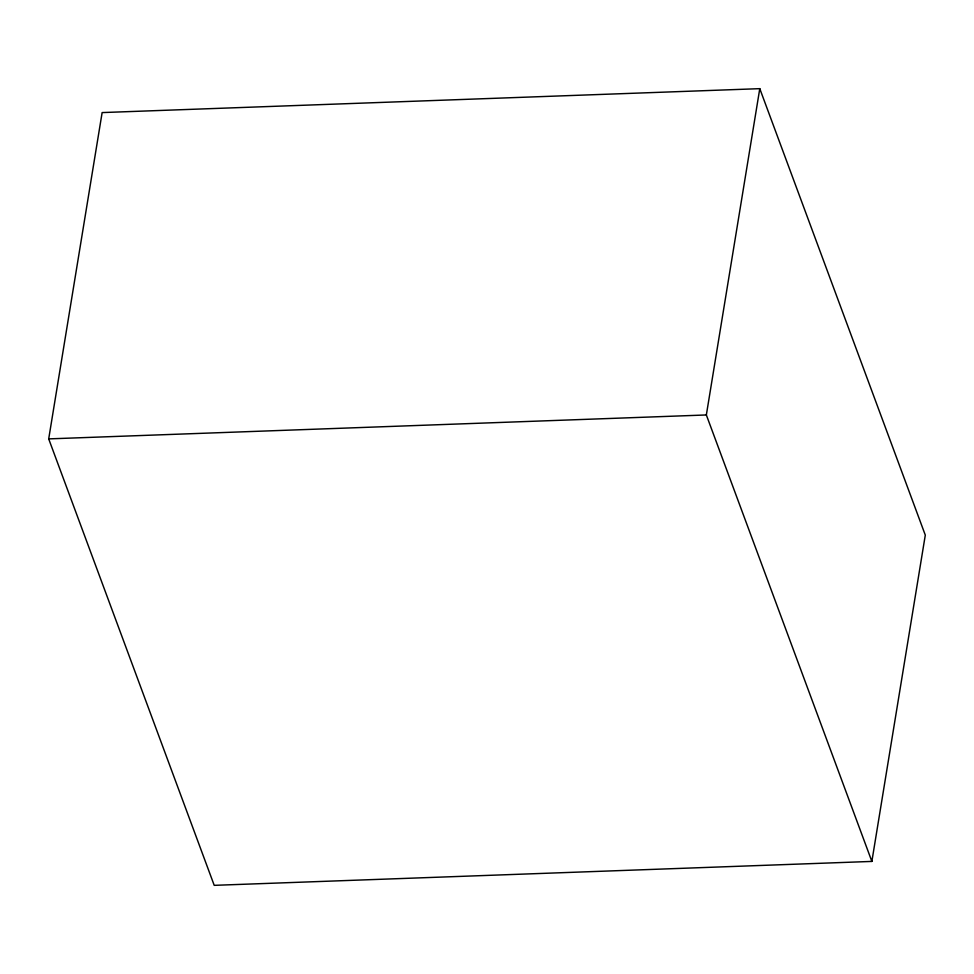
<?xml version="1.0" encoding="UTF-8"?>
<svg xmlns="http://www.w3.org/2000/svg" width="974" height="974" viewBox="0 0 974 974"><rect width="100%" height="100%" fill="white"/><g stroke="black" fill="none" stroke-linecap="round" stroke-linejoin="round"><path stroke-width="1.46" d="M48.7 438.884L102.136 112.582L759.781 88.658L925.3 535.116L871.864 861.418L214.219 885.342L48.7 438.884L706.345 414.961L871.864 861.418M706.345 414.961L759.781 88.658"/></g></svg>
